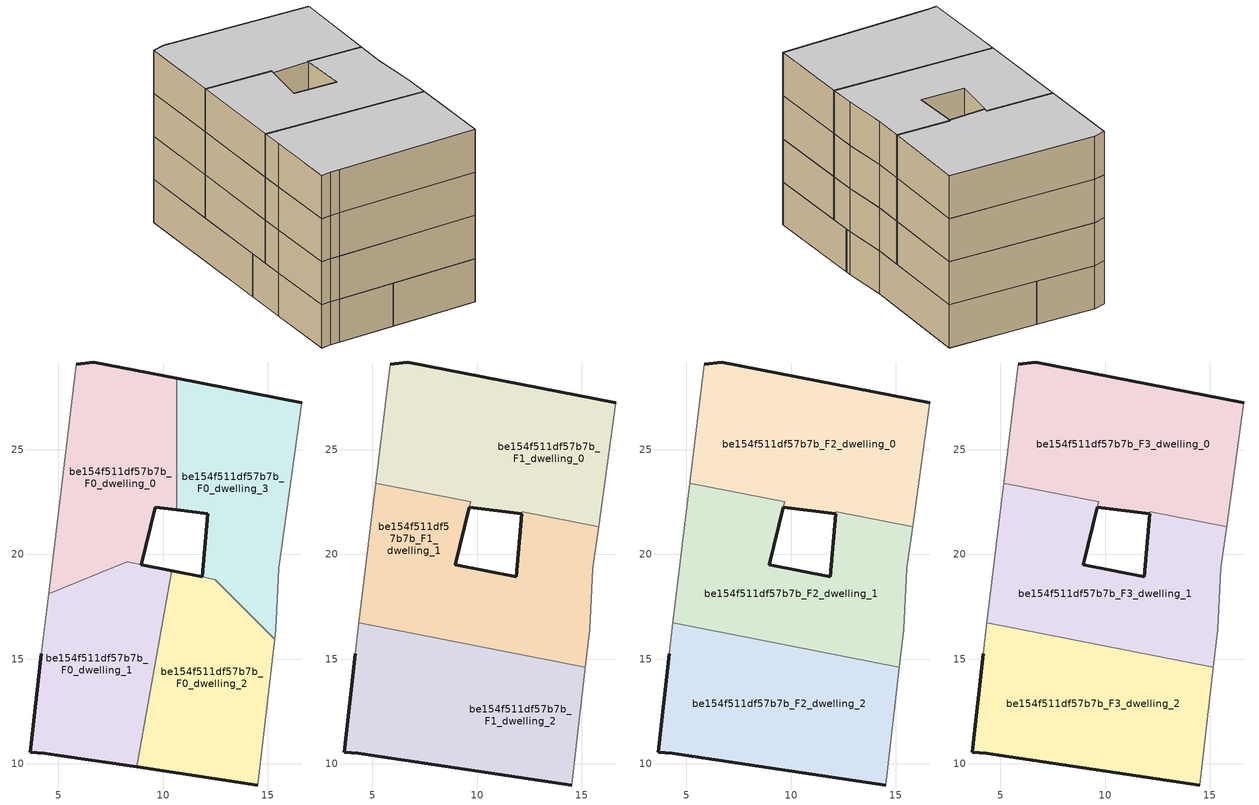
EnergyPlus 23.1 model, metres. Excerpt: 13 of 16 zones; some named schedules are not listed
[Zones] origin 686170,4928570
be154f511df57b7b_F0_dwelling_0
 floor ground (EU_floor_Construction): 8.95,19.51 9.63,22.25 10.65,22.12 10.65,28.41 6.69,29.18 5.86,29.08 4.53,18.13 8.28,19.65 z0
 wall outside (EU_wall_Construction): 5.86,29.08 6.69,29.18 10.65,28.41 / 10.65,22.12 9.63,22.25 8.95,19.51 z0:3
 wall adiabatic (EU_wall_Construction): 4.53,18.13 5.86,29.08 z0:3
 wall to be154f511df57b7b_F0_dwelling_3 (EU_wall_Construction): 10.65,28.41 10.65,22.12 z0:3
 wall to be154f511df57b7b_F0_dwelling_1 (EU_wall_Construction): 8.95,19.51 8.28,19.65 4.53,18.13 z0:3
be154f511df57b7b_F0_dwelling_1
 floor ground (EU_floor_Construction): 8.74,9.86 10.41,19.22 8.28,19.65 4.53,18.13 4.18,15.26 3.66,10.56 4.32,10.51 4.94,10.43 z0
 wall outside (EU_wall_Construction): 8.95,19.51 10.41,19.22 / 8.74,9.86 4.94,10.43 4.32,10.51 3.66,10.56 4.18,15.26 z0:3
 wall adiabatic (EU_wall_Construction): 4.18,15.26 4.53,18.13 z0:3
 wall to be154f511df57b7b_F0_dwelling_2 (EU_wall_Construction): 10.41,19.22 8.74,9.86 z0:3
be154f511df57b7b_F0_dwelling_2
 floor ground (EU_floor_Construction): 14.52,9 15.33,15.96 12.48,18.8 10.41,19.22 8.74,9.86 z0
 wall outside (EU_wall_Construction): 14.52,9 8.74,9.86 / 10.41,19.22 11.87,18.92 z0:3
 wall adiabatic (EU_wall_Construction): 15.33,15.96 14.52,9 z0:3
 wall to be154f511df57b7b_F0_dwelling_3 (EU_wall_Construction): 11.87,18.92 12.48,18.8 15.33,15.96 z0:3
be154f511df57b7b_F0_dwelling_3
 floor ground (EU_floor_Construction): 15.33,15.96 15.38,16.42 15.53,19.34 16.61,27.25 10.65,28.41 10.65,22.12 12.14,21.93 11.87,18.92 12.48,18.8 z0
 wall outside (EU_wall_Construction): 10.65,28.41 16.61,27.25 / 11.87,18.92 12.14,21.93 10.65,22.12 z0:3
 wall adiabatic (EU_wall_Construction): 16.61,27.25 15.53,19.34 15.38,16.42 15.33,15.96 z0:3
be154f511df57b7b_F1_dwelling_0
 floor to be154f511df57b7b_F0_dwelling_0 (EU_floor_Construction): 10.65,22.12 10.65,28.41 6.69,29.18 5.86,29.08 5.17,23.39 9.69,22.51 9.63,22.25 z3
 floor to be154f511df57b7b_F0_dwelling_3 (EU_floor_Construction): 15.8,21.32 16.61,27.25 10.65,28.41 10.65,22.12 12.14,21.93 12.15,22.03 z3
 wall outside (EU_wall_Construction): 5.86,29.08 6.69,29.18 16.61,27.25 / 12.14,21.93 9.63,22.25 z3:6
 wall adiabatic (EU_wall_Construction): 5.17,23.39 5.86,29.08 / 16.61,27.25 15.8,21.32 z3:6
 wall to be154f511df57b7b_F1_dwelling_1 (EU_wall_Construction): 15.8,21.32 12.15,22.03 12.14,21.93 / 9.63,22.25 9.69,22.51 5.17,23.39 z3:6
be154f511df57b7b_F1_dwelling_1
 floor to be154f511df57b7b_F0_dwelling_0 (EU_floor_Construction): 8.95,19.51 9.63,22.25 9.69,22.51 5.17,23.39 4.53,18.13 8.28,19.65 z3
 floor to be154f511df57b7b_F0_dwelling_1 (EU_floor_Construction): 9.78,15.68 10.41,19.22 8.28,19.65 4.53,18.13 4.36,16.73 z3
 floor to be154f511df57b7b_F0_dwelling_3 (EU_floor_Construction): 15.33,15.96 15.38,16.42 15.53,19.34 15.8,21.32 12.15,22.03 12.14,21.93 11.87,18.92 12.48,18.8 z3
 floor to be154f511df57b7b_F0_dwelling_2 (EU_floor_Construction): 15.17,14.62 15.33,15.96 12.48,18.8 10.41,19.22 9.78,15.68 z3
 wall outside (EU_wall_Construction): 9.63,22.25 8.95,19.51 11.87,18.92 12.14,21.93 z3:6
 wall adiabatic (EU_wall_Construction): 15.8,21.32 15.53,19.34 15.38,16.42 15.17,14.62 / 4.36,16.73 5.17,23.39 z3:6
 wall to be154f511df57b7b_F1_dwelling_2 (EU_wall_Construction): 15.17,14.62 4.36,16.73 z3:6
be154f511df57b7b_F1_dwelling_2
 floor to be154f511df57b7b_F0_dwelling_1 (EU_floor_Construction): 8.74,9.86 9.78,15.68 4.36,16.73 4.18,15.26 3.66,10.56 4.32,10.51 4.94,10.43 z3
 floor to be154f511df57b7b_F0_dwelling_2 (EU_floor_Construction): 14.52,9 15.17,14.62 9.78,15.68 8.74,9.86 z3
 wall outside (EU_wall_Construction): 14.52,9 4.94,10.43 4.32,10.51 3.66,10.56 4.18,15.26 z3:6
 wall adiabatic (EU_wall_Construction): 4.18,15.26 4.36,16.73 / 15.17,14.62 14.52,9 z3:6
be154f511df57b7b_F2_dwelling_0
 floor to be154f511df57b7b_F1_dwelling_0 (EU_floor_Construction): 15.8,21.32 16.61,27.25 6.69,29.18 5.86,29.08 5.17,23.39 9.69,22.51 9.63,22.25 12.14,21.93 12.15,22.03 z6
 wall outside (EU_wall_Construction): 5.86,29.08 6.69,29.18 16.61,27.25 / 12.14,21.93 9.63,22.25 z6:9
 wall adiabatic (EU_wall_Construction): 5.17,23.39 5.86,29.08 / 16.61,27.25 15.8,21.32 z6:9
 wall to be154f511df57b7b_F2_dwelling_1 (EU_wall_Construction): 15.8,21.32 12.15,22.03 12.14,21.93 / 9.63,22.25 9.69,22.51 5.17,23.39 z6:9
be154f511df57b7b_F2_dwelling_1
 floor to be154f511df57b7b_F1_dwelling_1 (EU_floor_Construction): 15.17,14.62 15.38,16.42 15.53,19.34 15.8,21.32 12.15,22.03 12.14,21.93 11.87,18.92 8.95,19.51 9.63,22.25 9.69,22.51 5.17,23.39 4.36,16.73 z6
 wall outside (EU_wall_Construction): 9.63,22.25 8.95,19.51 11.87,18.92 12.14,21.93 z6:9
 wall adiabatic (EU_wall_Construction): 15.8,21.32 15.53,19.34 15.38,16.42 15.17,14.62 / 4.36,16.73 5.17,23.39 z6:9
 wall to be154f511df57b7b_F2_dwelling_2 (EU_wall_Construction): 15.17,14.62 4.36,16.73 z6:9
be154f511df57b7b_F2_dwelling_2
 floor to be154f511df57b7b_F1_dwelling_2 (EU_floor_Construction): 14.52,9 15.17,14.62 4.36,16.73 4.18,15.26 3.66,10.56 4.32,10.51 4.94,10.43 z6
 wall outside (EU_wall_Construction): 14.52,9 4.94,10.43 4.32,10.51 3.66,10.56 4.18,15.26 z6:9
 wall adiabatic (EU_wall_Construction): 4.18,15.26 4.36,16.73 / 15.17,14.62 14.52,9 z6:9
be154f511df57b7b_F3_dwelling_0
 floor to be154f511df57b7b_F2_dwelling_0 (EU_floor_Construction): 15.8,21.32 16.61,27.25 6.69,29.18 5.86,29.08 5.17,23.39 9.69,22.51 9.63,22.25 12.14,21.93 12.15,22.03 z9
 wall outside (EU_wall_Construction): 5.86,29.08 6.69,29.18 16.61,27.25 / 12.14,21.93 9.63,22.25 z9:12
 wall adiabatic (EU_wall_Construction): 5.17,23.39 5.86,29.08 / 16.61,27.25 15.8,21.32 z9:12
 wall to be154f511df57b7b_F3_dwelling_1 (EU_wall_Construction): 15.8,21.32 12.15,22.03 12.14,21.93 / 9.63,22.25 9.69,22.51 5.17,23.39 z9:12
 ceiling to be154f511df57b7b_F4_dwelling_0 (EU_floor_Construction): 16.61,27.25 15.8,21.32 12.15,22.03 12.14,21.93 9.63,22.25 9.69,22.51 5.17,23.39 5.86,29.08 6.69,29.18 z12
be154f511df57b7b_F3_dwelling_1
 floor to be154f511df57b7b_F2_dwelling_1 (EU_floor_Construction): 15.17,14.62 15.38,16.42 15.53,19.34 15.8,21.32 12.15,22.03 12.14,21.93 11.87,18.92 8.95,19.51 9.63,22.25 9.69,22.51 5.17,23.39 4.36,16.73 z9
 wall outside (EU_wall_Construction): 9.63,22.25 8.95,19.51 11.87,18.92 12.14,21.93 z9:12
 wall adiabatic (EU_wall_Construction): 15.8,21.32 15.53,19.34 15.38,16.42 15.17,14.62 / 4.36,16.73 5.17,23.39 z9:12
 wall to be154f511df57b7b_F3_dwelling_2 (EU_wall_Construction): 15.17,14.62 4.36,16.73 z9:12
 ceiling to be154f511df57b7b_F4_dwelling_1 (EU_floor_Construction): 15.8,21.32 15.53,19.34 15.38,16.42 15.17,14.62 4.36,16.73 5.17,23.39 9.69,22.51 9.63,22.25 8.95,19.51 11.87,18.92 12.14,21.93 12.15,22.03 z12
be154f511df57b7b_F3_dwelling_2
 floor to be154f511df57b7b_F2_dwelling_2 (EU_floor_Construction): 14.52,9 15.17,14.62 4.36,16.73 4.18,15.26 3.66,10.56 4.32,10.51 4.94,10.43 z9
 wall outside (EU_wall_Construction): 14.52,9 4.94,10.43 4.32,10.51 3.66,10.56 4.18,15.26 z9:12
 wall adiabatic (EU_wall_Construction): 4.18,15.26 4.36,16.73 / 15.17,14.62 14.52,9 z9:12
 ceiling to be154f511df57b7b_F4_dwelling_2 (EU_floor_Construction): 15.17,14.62 14.52,9 4.94,10.43 4.32,10.51 3.66,10.56 4.18,15.26 4.36,16.73 z12
[Building]
EU S2 Campaign: North Axis=0; Terrain=City; Solar Distribution=FullExterior
[Site:Location]
Bologna: Latitude=44.5; Longitude=11.25; Time Zone=1; Elevation=37
[SizingPeriod:WeatherFileDays]
AnnualSizingPeriod: Begin Month=1; Begin Day of Month=1; End Month=12; End Day of Month=31; Day of Week for Start Day=Monday; Use Weather File Daylight Saving Period=No; Use Weather File Rain and Snow Indicators=No
[MATERIAL]
EU_InternalMass_Material: Roughness=MediumRough; Thickness=0.1; Conductivity=1; Density=1800; Specific Heat=900; Thermal Absorptance=0.9; Solar Absorptance=0.7; Visible Absorptance=0.7
[MATERIAL:NOMASS] Roughness=MediumRough; Thermal Absorptance=0.9; Solar Absorptance=0.7; Visible Absorptance=0.7
Name | Thermal Resistance
EU_wall_NoMass | 0.905828
EU_floor_NoMass | 0.67114
[CONSTRUCTION]
EU_wall_Construction: EU_wall_NoMass
EU_floor_Construction: EU_floor_NoMass
EU_InternalMass_Construction: EU_InternalMass_Material
[ZONE] Type=1; Multiplier=1; Ceiling Height=autocalculate; Floor Area=autocalculate; Part of Total Floor Area=Yes
Name | Volume
be154f511df57b7b_F0_dwelling_0 | 146.553
be154f511df57b7b_F1_dwelling_0 | 196.078
be154f511df57b7b_F2_dwelling_0; be154f511df57b7b_F3_dwelling_0 | 196.077
be154f511df57b7b_F0_dwelling_1 | 145.59
be154f511df57b7b_F1_dwelling_1 | 193.435
be154f511df57b7b_F2_dwelling_1; be154f511df57b7b_F3_dwelling_1 | 193.438
be154f511df57b7b_F0_dwelling_2 | 145.671
be154f511df57b7b_F1_dwelling_2 | 194.767
be154f511df57b7b_F2_dwelling_2; be154f511df57b7b_F3_dwelling_2 | 194.768
be154f511df57b7b_F0_dwelling_3 | 146.495
[INTERNALMASS] Construction=EU_InternalMass_Construction
Name | Zone or ZoneList | Surface Area
be154f511df57b7b_F0_dwelling_0_EU_InternalMass | be154f511df57b7b_F0_dwelling_0 | 48.8515
be154f511df57b7b_F0_dwelling_1_EU_InternalMass | be154f511df57b7b_F0_dwelling_1 | 48.5299
be154f511df57b7b_F0_dwelling_2_EU_InternalMass | be154f511df57b7b_F0_dwelling_2 | 48.5573
be154f511df57b7b_F0_dwelling_3_EU_InternalMass | be154f511df57b7b_F0_dwelling_3 | 48.8309
be154f511df57b7b_F1_dwelling_0_EU_InternalMass | be154f511df57b7b_F1_dwelling_0 | 65.359
be154f511df57b7b_F1_dwelling_1_EU_InternalMass | be154f511df57b7b_F1_dwelling_1 | 64.4795
be154f511df57b7b_F1_dwelling_2_EU_InternalMass | be154f511df57b7b_F1_dwelling_2 | 64.9226
be154f511df57b7b_F2_dwelling_0_EU_InternalMass | be154f511df57b7b_F2_dwelling_0 | 65.359
be154f511df57b7b_F2_dwelling_1_EU_InternalMass | be154f511df57b7b_F2_dwelling_1 | 64.4795
be154f511df57b7b_F2_dwelling_2_EU_InternalMass | be154f511df57b7b_F2_dwelling_2 | 64.9226
be154f511df57b7b_F3_dwelling_0_EU_InternalMass | be154f511df57b7b_F3_dwelling_0 | 65.359
be154f511df57b7b_F3_dwelling_1_EU_InternalMass | be154f511df57b7b_F3_dwelling_1 | 64.4795
be154f511df57b7b_F3_dwelling_2_EU_InternalMass | be154f511df57b7b_F3_dwelling_2 | 64.9226
[OTHEREQUIPMENT] Fuel Type=Electricity; Design Level Calculation Method=Watts/Area; Power per Zone Floor Area=1; Fraction Latent=0; Fraction Radiant=0; Fraction Lost=0; Carbon Dioxide Generation Rate=0; EndUse Subcategory=EU_Step8_InternalGains
Name | Zone or ZoneList or Space or SpaceList | Schedule
EU_Step8_InternalGain_be154f511df57b7b_F0_dwelling_0_f000 | be154f511df57b7b_F0_dwelling_0 | EU_Step8_GainSchedule_be154f511df57b7b_F0_dwelling_0_f000
EU_Step8_InternalGain_be154f511df57b7b_F0_dwelling_1_f000 | be154f511df57b7b_F0_dwelling_1 | EU_Step8_GainSchedule_be154f511df57b7b_F0_dwelling_1_f000
EU_Step8_InternalGain_be154f511df57b7b_F0_dwelling_2_f000 | be154f511df57b7b_F0_dwelling_2 | EU_Step8_GainSchedule_be154f511df57b7b_F0_dwelling_2_f000
EU_Step8_InternalGain_be154f511df57b7b_F0_dwelling_3_f000 | be154f511df57b7b_F0_dwelling_3 | EU_Step8_GainSchedule_be154f511df57b7b_F0_dwelling_3_f000
EU_Step8_InternalGain_be154f511df57b7b_F1_dwelling_0_f000 | be154f511df57b7b_F1_dwelling_0 | EU_Step8_GainSchedule_be154f511df57b7b_F1_dwelling_0_f000
EU_Step8_InternalGain_be154f511df57b7b_F1_dwelling_1_f000 | be154f511df57b7b_F1_dwelling_1 | EU_Step8_GainSchedule_be154f511df57b7b_F1_dwelling_1_f000
EU_Step8_InternalGain_be154f511df57b7b_F1_dwelling_2_f000 | be154f511df57b7b_F1_dwelling_2 | EU_Step8_GainSchedule_be154f511df57b7b_F1_dwelling_2_f000
EU_Step8_InternalGain_be154f511df57b7b_F2_dwelling_0_f000 | be154f511df57b7b_F2_dwelling_0 | EU_Step8_GainSchedule_be154f511df57b7b_F2_dwelling_0_f000
EU_Step8_InternalGain_be154f511df57b7b_F2_dwelling_1_f000 | be154f511df57b7b_F2_dwelling_1 | EU_Step8_GainSchedule_be154f511df57b7b_F2_dwelling_1_f000
EU_Step8_InternalGain_be154f511df57b7b_F2_dwelling_2_f000 | be154f511df57b7b_F2_dwelling_2 | EU_Step8_GainSchedule_be154f511df57b7b_F2_dwelling_2_f000
EU_Step8_InternalGain_be154f511df57b7b_F3_dwelling_0_f000 | be154f511df57b7b_F3_dwelling_0 | EU_Step8_GainSchedule_be154f511df57b7b_F3_dwelling_0_f000
EU_Step8_InternalGain_be154f511df57b7b_F3_dwelling_1_f000 | be154f511df57b7b_F3_dwelling_1 | EU_Step8_GainSchedule_be154f511df57b7b_F3_dwelling_1_f000
EU_Step8_InternalGain_be154f511df57b7b_F3_dwelling_2_f000 | be154f511df57b7b_F3_dwelling_2 | EU_Step8_GainSchedule_be154f511df57b7b_F3_dwelling_2_f000
[ZONEVENTILATION:DESIGNFLOWRATE] Schedule=EU_AlwaysOn; Design Flow Rate Calculation Method=AirChanges/Hour; Air Changes per Hour=0.73129; Ventilation Type=Natural; Fan Pressure Rise=0; Fan Total Efficiency=1; Constant Term Coefficient=1; Temperature Term Coefficient=0; Velocity Term Coefficient=0; Velocity Squared Term Coefficient=0; Minimum Indoor Temperature=-100; Maximum Indoor Temperature=100; Delta Temperature=-100; Minimum Outdoor Temperature=-100; Maximum Outdoor Temperature=100; Maximum Wind Speed=40
Name | Zone or ZoneList or Space or SpaceList
EU_ConstantAir_be154f511df57b7b_F0_dwelling_0 | be154f511df57b7b_F0_dwelling_0
EU_ConstantAir_be154f511df57b7b_F0_dwelling_1 | be154f511df57b7b_F0_dwelling_1
EU_ConstantAir_be154f511df57b7b_F0_dwelling_2 | be154f511df57b7b_F0_dwelling_2
EU_ConstantAir_be154f511df57b7b_F0_dwelling_3 | be154f511df57b7b_F0_dwelling_3
EU_ConstantAir_be154f511df57b7b_F1_dwelling_0 | be154f511df57b7b_F1_dwelling_0
EU_ConstantAir_be154f511df57b7b_F1_dwelling_1 | be154f511df57b7b_F1_dwelling_1
EU_ConstantAir_be154f511df57b7b_F1_dwelling_2 | be154f511df57b7b_F1_dwelling_2
EU_ConstantAir_be154f511df57b7b_F2_dwelling_0 | be154f511df57b7b_F2_dwelling_0
EU_ConstantAir_be154f511df57b7b_F2_dwelling_1 | be154f511df57b7b_F2_dwelling_1
EU_ConstantAir_be154f511df57b7b_F2_dwelling_2 | be154f511df57b7b_F2_dwelling_2
EU_ConstantAir_be154f511df57b7b_F3_dwelling_0 | be154f511df57b7b_F3_dwelling_0
EU_ConstantAir_be154f511df57b7b_F3_dwelling_1 | be154f511df57b7b_F3_dwelling_1
EU_ConstantAir_be154f511df57b7b_F3_dwelling_2 | be154f511df57b7b_F3_dwelling_2
[HVACTEMPLATE:THERMOSTAT] Constant Heating Setpoint=20; Constant Cooling Setpoint=50
EU_HeatOnly_be154f511df57b7b_F0_dwelling_0; EU_HeatOnly_be154f511df57b7b_F0_dwelling_1; EU_HeatOnly_be154f511df57b7b_F0_dwelling_2; EU_HeatOnly_be154f511df57b7b_F0_dwelling_3; EU_HeatOnly_be154f511df57b7b_F1_dwelling_0; EU_HeatOnly_be154f511df57b7b_F1_dwelling_1; EU_HeatOnly_be154f511df57b7b_F1_dwelling_2; EU_HeatOnly_be154f511df57b7b_F2_dwelling_0; EU_HeatOnly_be154f511df57b7b_F2_dwelling_1; EU_HeatOnly_be154f511df57b7b_F2_dwelling_2; EU_HeatOnly_be154f511df57b7b_F3_dwelling_0; EU_HeatOnly_be154f511df57b7b_F3_dwelling_1; EU_HeatOnly_be154f511df57b7b_F3_dwelling_2; EU_HeatOnly_be154f511df57b7b_F4_dwelling_0; EU_HeatOnly_be154f511df57b7b_F4_dwelling_1; EU_HeatOnly_be154f511df57b7b_F4_dwelling_2
[HVACTEMPLATE:ZONE:IDEALLOADSAIRSYSTEM] System Availability Schedule=EU_AlwaysOn; Maximum Heating Supply Air Temperature=50; Minimum Cooling Supply Air Temperature=13; Maximum Heating Supply Air Humidity Ratio=0.0156; Minimum Cooling Supply Air Humidity Ratio=0.0077; Heating Limit=NoLimit; Cooling Limit=NoLimit; Heating Availability Schedule=EU_AlwaysOn; Cooling Availability Schedule=EU_CoolingOff; Dehumidification Control Type=ConstantSensibleHeatRatio; Cooling Sensible Heat Ratio=0.7; Dehumidification Setpoint=60; Humidification Control Type=None; Humidification Setpoint=30; Outdoor Air Method=None; Outdoor Air Flow Rate per Person=0.00944; Outdoor Air Flow Rate per Zone Floor Area=0; Outdoor Air Flow Rate per Zone=0; Demand Controlled Ventilation Type=None; Outdoor Air Economizer Type=NoEconomizer; Heat Recovery Type=None; Sensible Heat Recovery Effectiveness=0.7; Latent Heat Recovery Effectiveness=0.65
Name | Template Thermostat
be154f511df57b7b_F0_dwelling_0 | EU_HeatOnly_be154f511df57b7b_F0_dwelling_0
be154f511df57b7b_F0_dwelling_1 | EU_HeatOnly_be154f511df57b7b_F0_dwelling_1
be154f511df57b7b_F0_dwelling_2 | EU_HeatOnly_be154f511df57b7b_F0_dwelling_2
be154f511df57b7b_F0_dwelling_3 | EU_HeatOnly_be154f511df57b7b_F0_dwelling_3
be154f511df57b7b_F1_dwelling_0 | EU_HeatOnly_be154f511df57b7b_F1_dwelling_0
be154f511df57b7b_F1_dwelling_1 | EU_HeatOnly_be154f511df57b7b_F1_dwelling_1
be154f511df57b7b_F1_dwelling_2 | EU_HeatOnly_be154f511df57b7b_F1_dwelling_2
be154f511df57b7b_F2_dwelling_0 | EU_HeatOnly_be154f511df57b7b_F2_dwelling_0
be154f511df57b7b_F2_dwelling_1 | EU_HeatOnly_be154f511df57b7b_F2_dwelling_1
be154f511df57b7b_F2_dwelling_2 | EU_HeatOnly_be154f511df57b7b_F2_dwelling_2
be154f511df57b7b_F3_dwelling_0 | EU_HeatOnly_be154f511df57b7b_F3_dwelling_0
be154f511df57b7b_F3_dwelling_1 | EU_HeatOnly_be154f511df57b7b_F3_dwelling_1
be154f511df57b7b_F3_dwelling_2 | EU_HeatOnly_be154f511df57b7b_F3_dwelling_2
[SIZING:ZONE] Zone Cooling Design Supply Air Temperature Input Method=SupplyAirTemperature; Zone Cooling Design Supply Air Temperature=13; Zone Heating Design Supply Air Temperature Input Method=SupplyAirTemperature; Zone Heating Design Supply Air Temperature=50; Zone Cooling Design Supply Air Humidity Ratio=0.008; Zone Heating Design Supply Air Humidity Ratio=0.008; Cooling Design Air Flow Method=DesignDay; Cooling Design Air Flow Rate=0; Cooling Minimum Air Flow per Zone Floor Area=0.000762; Cooling Minimum Air Flow=0; Cooling Minimum Air Flow Fraction=0.2; Heating Design Air Flow Method=DesignDay; Heating Design Air Flow Rate=0; Heating Maximum Air Flow per Zone Floor Area=0.002032; Heating Maximum Air Flow=0.141576; Heating Maximum Air Flow Fraction=0.3; Account for Dedicated Outdoor Air System=No; Dedicated Outdoor Air System Control Strategy=NeutralSupplyAir; Dedicated Outdoor Air Low Setpoint Temperature for Design=autosize; Dedicated Outdoor Air High Setpoint Temperature for Design=autosize; Zone Load Sizing Method=Sensible Load Only No Latent Load; Zone Latent Cooling Design Supply Air Humidity Ratio Input Method=HumidityRatioDifference; Zone Cooling Design Supply Air Humidity Ratio Difference=0.005; Zone Latent Heating Design Supply Air Humidity Ratio Input Method=HumidityRatioDifference; Zone Humidification Design Supply Air Humidity Ratio Difference=0.005
be154f511df57b7b_F0_dwelling_0; be154f511df57b7b_F0_dwelling_1; be154f511df57b7b_F0_dwelling_2; be154f511df57b7b_F0_dwelling_3; be154f511df57b7b_F1_dwelling_0; be154f511df57b7b_F1_dwelling_1; be154f511df57b7b_F1_dwelling_2; be154f511df57b7b_F2_dwelling_0; be154f511df57b7b_F2_dwelling_1; be154f511df57b7b_F2_dwelling_2; be154f511df57b7b_F3_dwelling_0; be154f511df57b7b_F3_dwelling_1; be154f511df57b7b_F3_dwelling_2
[SCHEDULE:FILE]
EU_Step8_GainSchedule_be154f511df57b7b_F0_dwelling_0_f000: File=../../schedules/be154f511df57b7b/be154f511df57b7b_F0_dwelling_0_f000_gain.csv; Column Number=1; Rows to Skip at Top=0; Number of Hours of Data=8760; Column Separator=Comma; Interpolate to Timestep=No; Minutes per Item=60; Adjust Schedule for Daylight Savings=Yes
